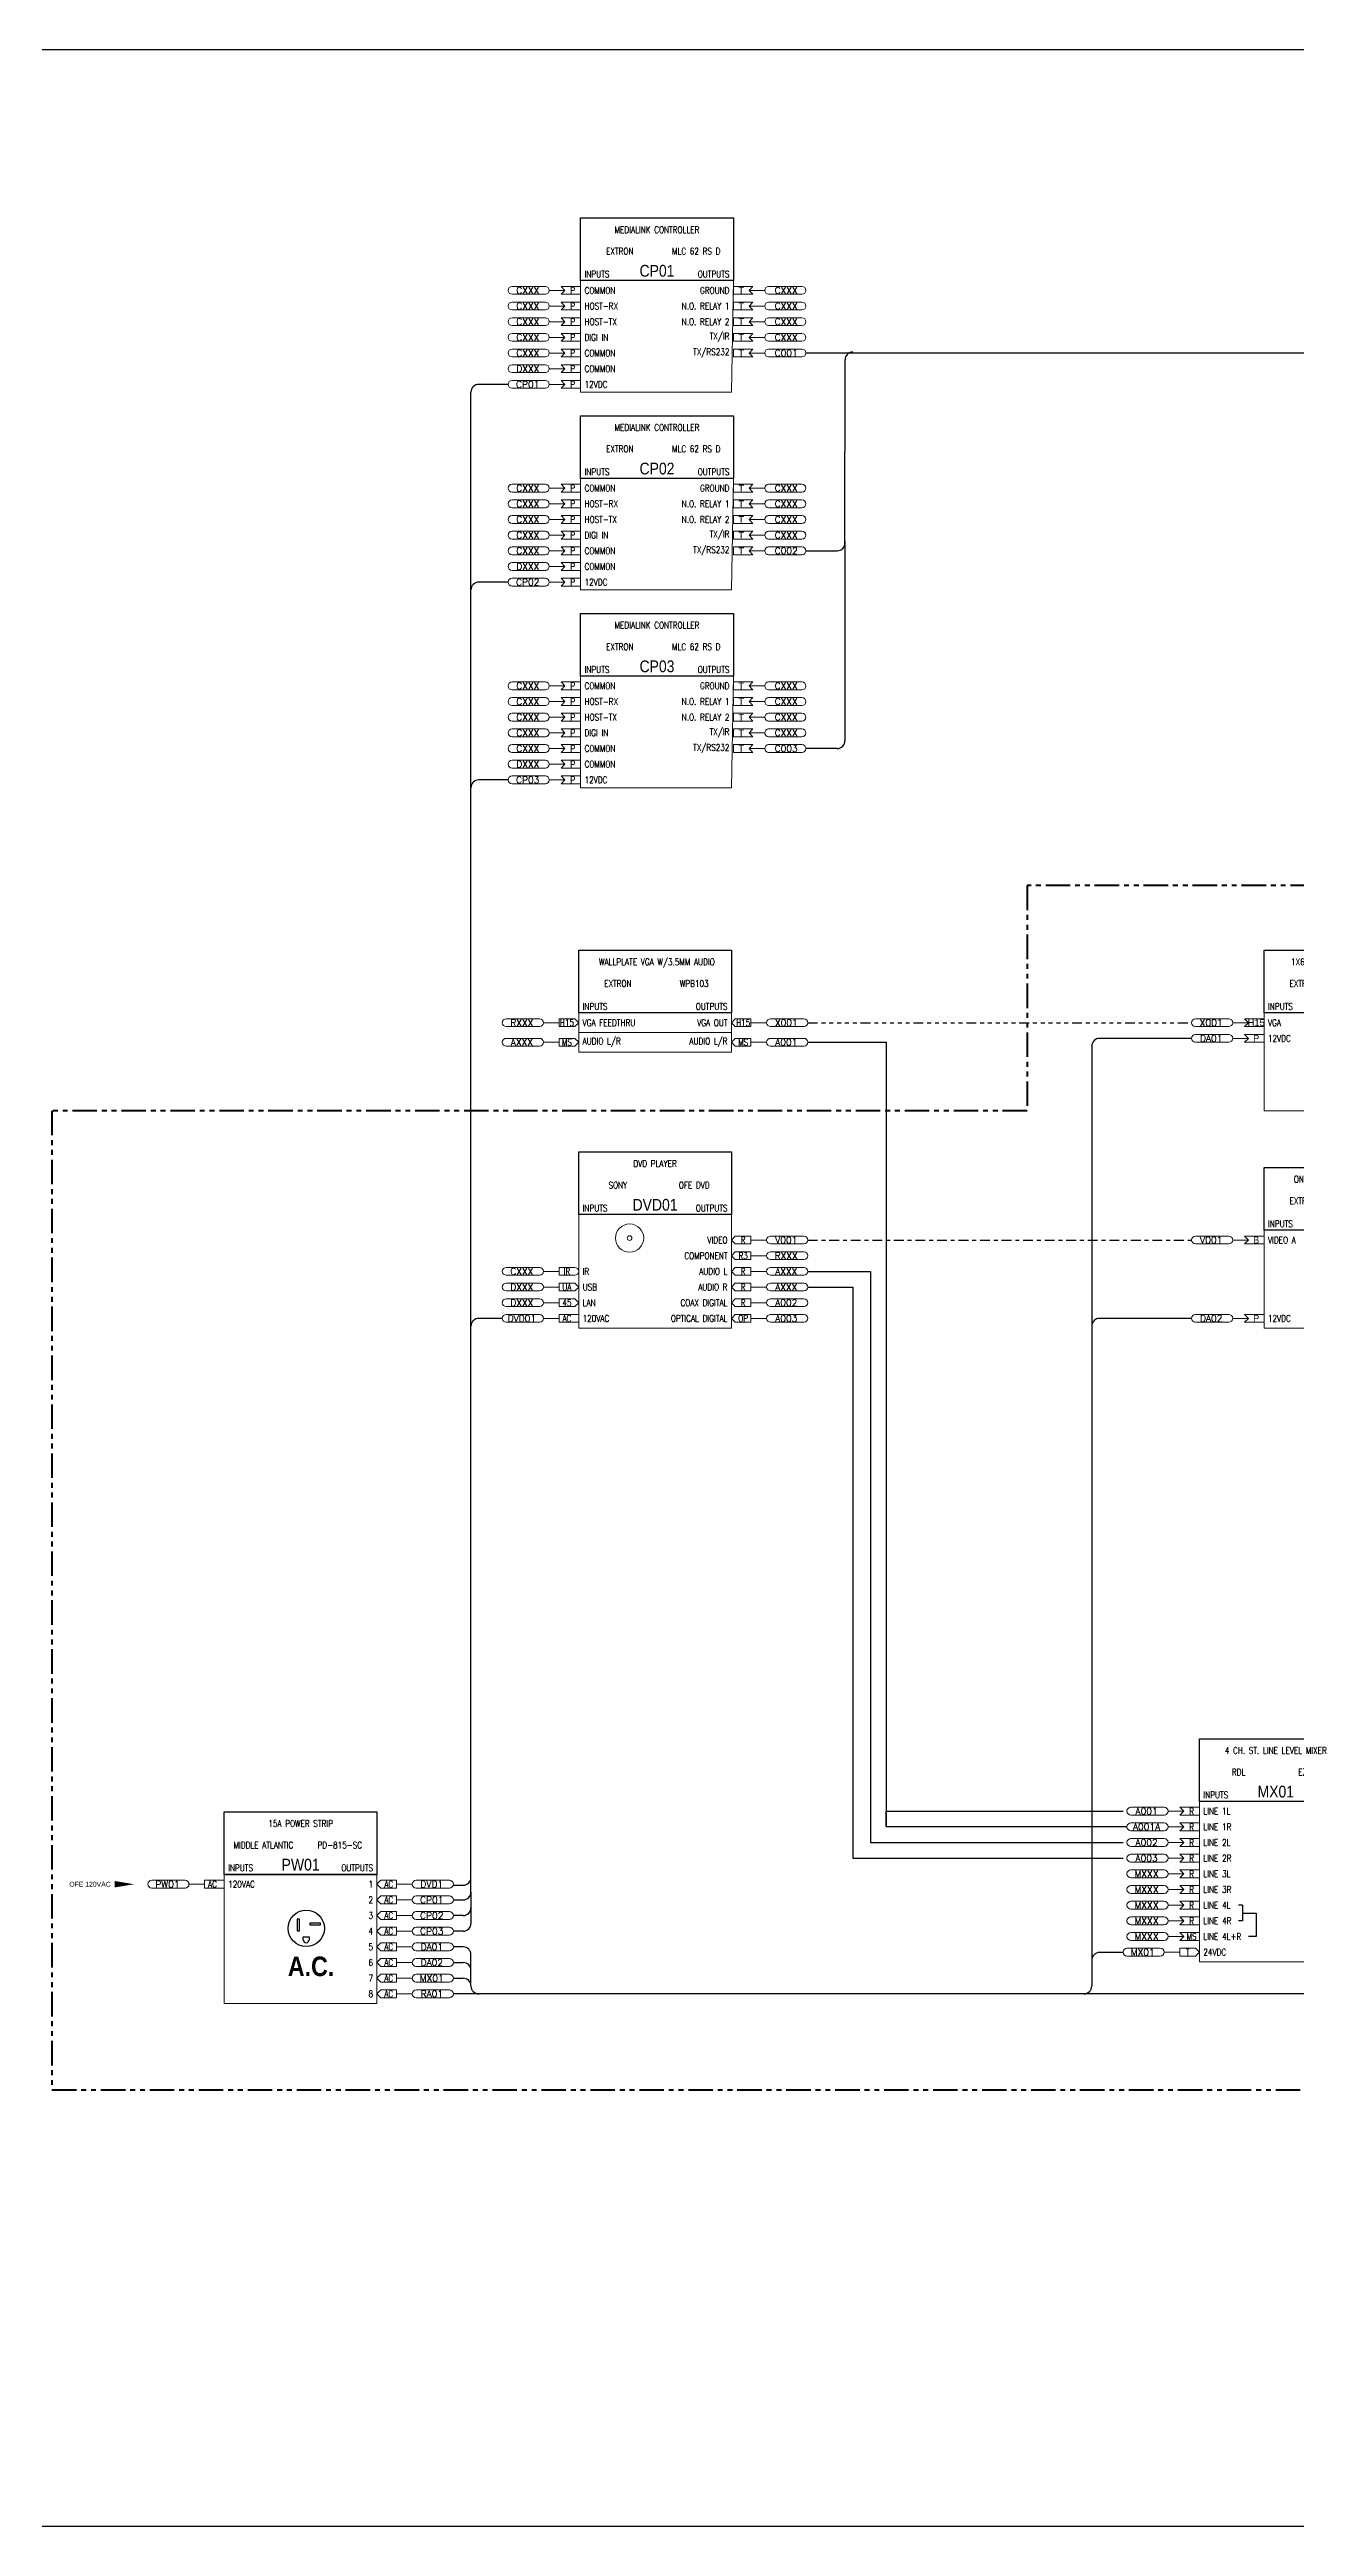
# Model space of a CAD drawing. Header units: inches. Extents: x -21 to 1517, y -4 to 60.
# Drawn here: x 513 to 544.8, y -3.8 to 59.5 of the extents above; entities that cross this region are included whole.
import ezdxf
from ezdxf.enums import TextEntityAlignment as Align

# ---------------------------------------------------------------- set-up
doc = ezdxf.new("R2010")
doc.units = ezdxf.units.IN
doc.header["$MEASUREMENT"] = 0
for name, pattern in [('5LVL-VID', [0.625, 0.25, -0.0625, 0, -0.0625, 0, -0.0625, 0, -0.0625, 0, -0.0625, 0, -0.0625]), ('ANA-AUD', [0.5, 0.25, 0.25]), ('COMP-VID', [0.375, 0.25, -0.0625, 0, -0.0625]), ('PHANTOM2', [1.25, 0.625, -0.125, 0.125, -0.125, 0.125, -0.125])]:
    doc.linetypes.add(name, pattern=pattern)
doc.layers.get('0').update_dxf_attribs({"lineweight": 20})
doc.layers.add('_EQ-BoundaryLines', color=4, linetype='PHANTOM2', lineweight=80)
for name, color, linetype in [('AUDIO', 1, 'Continuous'), ('CONNECTORS', 7, 'Continuous'), ('CONTROL', 5, 'Continuous'), ('CONTROL WIRENUMBER', 7, 'Continuous'), ('DATA', 21, 'Continuous'), ('DATA WIRENUMBER', 7, 'Continuous'), ('DEVICES', 7, 'Continuous'), ('POWER', 40, 'Continuous'), ('POWER WIRENUMBER', 7, 'Continuous'), ('SIG_AUDIO_ANALOG', 1, 'ANA-AUD'), ('SIG_RGBHV', 3, '5LVL-VID'), ('SIG_VIDEO', 3, 'COMP-VID'), ('TEXT', 4, 'Continuous'), ('VIDEO', 3, 'Continuous'), ('WIRE NUMBER', 7, 'Continuous')]:
    doc.layers.add(name, color=color, linetype=linetype)
doc.styles.add('ARIAL', font='arial.ttf')
doc.styles.add('DZ', font='arial.ttf', dxfattribs={"height": 0.6})
doc.styles.add('ROMANS', font='romans.shx', dxfattribs={"width": 0.8})
doc.styles.get("Standard").update_dxf_attribs({"font": 'romans.shx'})
doc.styles.add('VSI', font='arial.ttf', dxfattribs={"width": 0.85})

# ---------------------------------------------------------------- blocks, each defined once
blk = doc.blocks.new('DEVICE HEADER')
at = {"layer": 'DEVICES', "ltscale": 0.5}
blk.add_lwpolyline([(0, 1.6), (3.9, 1.6), (3.9, 0), (0, 0)], close=True, dxfattribs=at)
at = {"layer": 'DEVICES', "ltscale": 0.5, "style": 'VSI', "width": 0.85}
blk.add_attdef('IDXX', text='', height=0.3, dxfattribs=at).set_placement((1.95, 0.25), align=Align.MIDDLE_CENTER)
at = {"layer": 'TEXT', "lineweight": 5, "ltscale": 0.02, "insert": (0.1, 0.25), "char_height": 0.17, "width": 1.85, "attachment_point": 1, "style": 'ROMANS'}
blk.add_mtext('{\\Fromans|c0;\\W0.8;INPUTS}', dxfattribs=at)
at = {"layer": 'TEXT', "lineweight": 5, "ltscale": 0.02, "insert": (3.8, 0.25), "char_height": 0.17, "width": 1.85, "attachment_point": 3}
blk.add_mtext('{\\Fromans|c0;\\W0.8;OUTPUTS}', dxfattribs=at)
at = {"layer": 'TEXT', "ltscale": 0.5, "style": 'ROMANS', "width": 0.8}
for tag, p in [('DESCRIPTION', (1.95, 1.3)), ('MAKE', (1, 0.75)), ('MODEL', (2.95, 0.75))]:
    blk.add_attdef(tag, text='', height=0.17, dxfattribs=at).set_placement(p, align=Align.MIDDLE_CENTER)
blk = doc.blocks.new('F_CONN_MALE IN LEFT')
at = {"lineweight": 5, "ltscale": 0.02}
for p, q in [((-0.5, 0.1), (-0.1, 0.1)), ((-0.5, 0.1), (-0.5, -0.1)), ((-0.1, -0.1), (-0.5, -0.1))]:
    blk.add_line(p, q, dxfattribs=at)
at = {"lineweight": 20, "ltscale": 0.02}
for p, q in [((0, 0), (-0.1, 0.1)), ((-0.1, -0.1), (0, 0))]:
    blk.add_line(p, q, dxfattribs=at)
at = {"layer": 'DEVICES', "ltscale": 0.5, "width": 0.8, "flags": 4}
blk.add_attdef('XX', text='', height=0.17, dxfattribs=at).set_placement((-0.3, 0), align=Align.MIDDLE_CENTER)
blk = doc.blocks.new('F_CONN_MALE OUT RIGHT')
at = {"lineweight": 20, "ltscale": 0.02}
for p, q in [((0, 0), (0.1, 0.1)), ((0.1, -0.1), (0, 0))]:
    blk.add_line(p, q, dxfattribs=at)
at = {"lineweight": 5, "ltscale": 0.02}
for p, q in [((0.5, 0.1), (0.1, 0.1)), ((0.5, 0.1), (0.5, -0.1)), ((0.1, -0.1), (0.5, -0.1))]:
    blk.add_line(p, q, dxfattribs=at)
at = {"layer": 'DEVICES', "ltscale": 0.5, "width": 0.8, "flags": 4}
blk.add_attdef('XX', text='', height=0.17, dxfattribs=at).set_placement((0.3, 0), align=Align.MIDDLE_CENTER)
blk = doc.blocks.new('CABLE NUMBER IN')
at = {"linetype": 'ByBlock', "lineweight": 5, "ltscale": 0.02}
blk.add_line((-0.4, 0), (0, 0), dxfattribs=at)
blk.add_lwpolyline([(-1.35, 0.1, 1), (-1.35, -0.1, -1), (-1.35, -0.1), (-0.5, -0.1, 1), (-0.5, 0.1), (-1.35, 0.1)], format="xyb", close=True, dxfattribs=at)
at = {"layer": 'WIRE NUMBER', "ltscale": 0.5, "width": 0.8}
blk.add_attdef('DESC IN', text='', height=0.1, dxfattribs=at).set_placement((-1.5, 0), align=Align.BOTTOM_RIGHT)
at = {"layer": 'WIRE NUMBER', "ltscale": 0.5}
blk.add_attdef('XXXX', text='', height=0.17, dxfattribs=at).set_placement((-0.95, 0), align=Align.MIDDLE_CENTER)
at = {"layer": 'WIRE NUMBER', "ltscale": 0.5, "width": 0.8}
blk.add_attdef('DESC OUT', text='', height=0.1, dxfattribs=at).set_placement((-1.5, -0.05), align=Align.TOP_RIGHT)
blk = doc.blocks.new('CABLE NUMBER OUT')
at = {"linetype": 'ByBlock', "lineweight": 5, "ltscale": 0.02}
blk.add_line((0, 0), (0.4, 0), dxfattribs=at)
blk.add_lwpolyline([(0.5, 0.1, 1), (0.5, -0.1, -1), (0.5, -0.1), (1.35, -0.1, 1), (1.35, 0.1), (0.5, 0.1)], format="xyb", close=True, dxfattribs=at)
at = {"layer": 'WIRE NUMBER', "ltscale": 0.5}
blk.add_attdef('XXXX', text='', height=0.17, dxfattribs=at).set_placement((0.9, 0), align=Align.MIDDLE_CENTER)
at = {"layer": 'WIRE NUMBER', "ltscale": 0.5, "style": 'ROMANS', "width": 0.8}
blk.add_attdef('DESC OUT', text='', height=0.1, dxfattribs=at).set_placement((1.5, 0), align=Align.BOTTOM_LEFT)
blk.add_attdef('DESC IN', text='', height=0.1, dxfattribs=at).set_placement((1.5, -0.05), align=Align.TOP_LEFT)
blk = doc.blocks.new('F_EXTRON_WPB103')
at = {"layer": 'DEVICES', "lineweight": 5, "ltscale": 0.02}
for points in [[(0, 1), (3.9, 1), (3.9, 0.5), (0, 0.5)], [(0, 0.5), (3.9, 0.5), (3.9, 0), (0, 0)]]:
    blk.add_lwpolyline(points, close=True, dxfattribs=at)
at = {"layer": 'AUDIO'}
for name, p, values in [('CABLE NUMBER IN', (-0.5, 0.25), {'XXXX': 'AXXX'}), ('CABLE NUMBER OUT', (4.4, 0.25), {'XXXX': 'A001'})]:
    blk.add_blockref(name, p, dxfattribs=at).add_auto_attribs(values)
at = {"layer": 'CONNECTORS'}
for name, p, values in [('F_CONN_MALE IN LEFT', (0, 0.75), {'XX': 'H15'}), ('F_CONN_MALE OUT RIGHT', (3.9, 0.75), {'XX': 'H15'}), ('F_CONN_MALE IN LEFT', (0, 0.25), {'XX': 'MS'}), ('F_CONN_MALE OUT RIGHT', (3.9, 0.25), {'XX': 'MS'})]:
    blk.add_blockref(name, p, dxfattribs=at).add_auto_attribs(values)
at = {"layer": 'DEVICES', "ltscale": 0.5}
blk.add_blockref('DEVICE HEADER', (0, 1), dxfattribs=at).add_auto_attribs({'MODEL': 'WPB103', 'MAKE': 'EXTRON', 'DESCRIPTION': ' WALLPLATE VGA W/3.5MM AUDIO'})
at = {"layer": 'VIDEO'}
for name, p, values in [('CABLE NUMBER IN', (-0.5, 0.75), {'XXXX': 'RXXX'}), ('CABLE NUMBER OUT', (4.4, 0.75), {'XXXX': 'X001'})]:
    blk.add_blockref(name, p, dxfattribs=at).add_auto_attribs(values)
at = {"layer": 'TEXT', "lineweight": 5, "ltscale": 0.02, "char_height": 0.17, "width": 1.85}
for s, insert, attachment_point in [('{\\W0.8;VGA FEEDTHRU}', (0.1, 0.75), 4), ('{\\W0.8;VGA OUT}', (3.8, 0.75), 6), ('{\\W0.8;AUDIO L/R}', (0.1, 0.25), 4), ('{\\W0.8;AUDIO L/R}', (3.8, 0.25), 6)]:
    blk.add_mtext(s, dxfattribs=dict(at, insert=insert, attachment_point=attachment_point))
blk = doc.blocks.new('F_ARROW')
at = {"ltscale": 0.5}
blk.add_solid([(-0.5, 0.083), (0, 0), (-0.5, -0.083)], dxfattribs=at)
blk = doc.blocks.new('F_C_R_TERMINAL_F')
at = {"lineweight": 5, "ltscale": 0.02}
for p, q in [((0, 0.1), (0, -0.1)), ((0.5, 0.1), (0, 0.1)), ((0, -0.1), (0.5, -0.1))]:
    blk.add_line(p, q, dxfattribs=at)
at = {"lineweight": 20, "ltscale": 0.02}
for p, q in [((0.4, 0), (0.5, 0.1)), ((0.5, -0.1), (0.4, 0))]:
    blk.add_line(p, q, dxfattribs=at)
at = {"lineweight": 5, "ltscale": 0.02, "insert": (0.2, 0), "char_height": 0.17, "width": 0.4, "attachment_point": 5, "style": 'DZ'}
blk.add_mtext('{\\fArial Alt. Mono For Brady|b0|i0|c0|p49;T}', dxfattribs=at)
blk = doc.blocks.new('F_CONTROL_TAG_R')
at = {"layer": 'CONTROL', "lineweight": 5, "ltscale": 0.02}
blk.add_line((0, 0), (0.4, 0), dxfattribs=at)
blk.add_lwpolyline([(0.5, 0.1, 1), (0.5, -0.1, -1), (0.5, -0.1), (1.35, -0.1, 1), (1.35, 0.1), (0.5, 0.1)], format="xyb", close=True, dxfattribs=at)
at = {"layer": 'CONTROL WIRENUMBER', "ltscale": 0.5}
blk.add_attdef('CXXX', text='', height=0.17, dxfattribs=at).set_placement((0.95, 0), align=Align.MIDDLE_CENTER)
blk = doc.blocks.new('F_CONTROL_TAG_L')
at = {"layer": 'CONTROL', "lineweight": 5, "ltscale": 0.02}
blk.add_line((-0.4, 0), (0, 0), dxfattribs=at)
blk.add_lwpolyline([(-1.35, 0.1, 1), (-1.35, -0.1, -1), (-1.35, -0.1), (-0.5, -0.1, 1), (-0.5, 0.1), (-1.35, 0.1)], format="xyb", close=True, dxfattribs=at)
at = {"layer": 'CONTROL WIRENUMBER', "ltscale": 0.5}
blk.add_attdef('CXXX', text='', height=0.17, dxfattribs=at).set_placement((-0.95, 0), align=Align.MIDDLE_CENTER)
blk = doc.blocks.new('F_DATA_TAG_L')
at = {"layer": 'DATA', "lineweight": 5, "ltscale": 0.02}
blk.add_line((-0.4, 0), (0, 0), dxfattribs=at)
blk.add_lwpolyline([(-1.35, 0.1, 1), (-1.35, -0.1, -1), (-1.35, -0.1), (-0.5, -0.1, 1), (-0.5, 0.1), (-1.35, 0.1)], format="xyb", close=True, dxfattribs=at)
at = {"layer": 'DATA WIRENUMBER', "ltscale": 0.5}
blk.add_attdef('DXXX', text='', height=0.17, dxfattribs=at).set_placement((-0.95, 0), align=Align.MIDDLE_CENTER)
blk = doc.blocks.new('F_POWER_TAG_L')
at = {"layer": 'POWER', "lineweight": 5, "ltscale": 0.02}
blk.add_line((-0.4, 0), (0, 0), dxfattribs=at)
blk.add_lwpolyline([(-1.35, 0.1, 1), (-1.35, -0.1, -1), (-1.35, -0.1), (-0.5, -0.1, 1), (-0.5, 0.1), (-1.35, 0.1)], format="xyb", close=True, dxfattribs=at)
at = {"layer": 'POWER WIRENUMBER', "ltscale": 0.5}
blk.add_attdef('PXXX', text='', height=0.17, dxfattribs=at).set_placement((-0.95, 0), align=Align.MIDDLE_CENTER)
blk = doc.blocks.new('F_CONN_FEMALE OUT RIGHT')
at = {"lineweight": 20, "ltscale": 0.02}
for p, q in [((0.1, 0), (0, 0.1)), ((0, -0.1), (0.1, 0))]:
    blk.add_line(p, q, dxfattribs=at)
at = {"lineweight": 5, "ltscale": 0.02}
for p, q in [((0.5, 0.1), (0, 0.1)), ((0.5, 0.1), (0.5, -0.1)), ((0, -0.1), (0.5, -0.1))]:
    blk.add_line(p, q, dxfattribs=at)
at = {"layer": 'DEVICES', "ltscale": 0.5, "width": 0.8, "flags": 4}
blk.add_attdef('XX', text='', height=0.17, dxfattribs=at).set_placement((0.3, 0), align=Align.MIDDLE_CENTER)
blk = doc.blocks.new('F_SYMBOL_AC POWER')
at = {"layer": 'DEVICES', "ltscale": 0.5}
for points in [[(-0.177, 0.507), (-0.237, 0.507), (-0.237, 0.207), (-0.177, 0.207)], [(0.348, 0.417), (0.348, 0.357), (0.098, 0.357), (0.098, 0.417)]]:
    blk.add_lwpolyline(points, close=True, dxfattribs=at)
blk.add_lwpolyline([(-0.082, -0.018), (-0.082, 0.057), (0.068, 0.057), (0.068, -0.018)], dxfattribs=at)
blk.add_circle((-0.007, 0.272), 0.465, dxfattribs=at)
blk.add_arc((-0.007, -0.018), 0.075, 180, 0, dxfattribs=at)
at = {"layer": 'DEVICES', "lineweight": 40, "ltscale": 0.02, "insert": (0.117, -0.7), "char_height": 0.5, "width": 1.13357, "attachment_point": 5, "style": 'VSI'}
blk.add_mtext('{\\fArial|b1|i0|c0|p34;A.C.}', dxfattribs=at)
blk = doc.blocks.new('F_CONN_AC WIRED IN LEFT')
at = {"lineweight": 5, "ltscale": 0.02}
for p, q in [((-0.5, 0.1), (0, 0.1)), ((-0.5, 0.1), (-0.5, -0.1)), ((0, 0.1), (0, -0.1)), ((0, -0.1), (-0.5, -0.1))]:
    blk.add_line(p, q, dxfattribs=at)
at = {"layer": 'DEVICES', "ltscale": 0.5, "width": 0.8, "flags": 4}
blk.add_attdef('AC', text='', height=0.17, dxfattribs=at).set_placement((-0.3, 0), align=Align.MIDDLE_CENTER)
blk = doc.blocks.new('F_C_L_PHOENIX_F')
at = {"lineweight": 5, "ltscale": 0.02}
for p, q in [((-0.5, 0.1), (0, 0.1)), ((0, 0.1), (0, -0.1)), ((0, -0.1), (-0.5, -0.1))]:
    blk.add_line(p, q, dxfattribs=at)
at = {"lineweight": 20, "ltscale": 0.02}
for p, q in [((-0.4, 0), (-0.5, 0.1)), ((-0.5, -0.1), (-0.4, 0))]:
    blk.add_line(p, q, dxfattribs=at)
at = {"lineweight": 5, "ltscale": 0.02, "insert": (-0.2, 0), "char_height": 0.17, "width": 0.4, "attachment_point": 5, "style": 'DZ'}
blk.add_mtext('{\\fArial Alt. Mono For Brady|b0|i0|c0|p49;P}', dxfattribs=at)
blk = doc.blocks.new('F_C_L_BNC_F')
at = {"lineweight": 5, "ltscale": 0.02}
for p, q in [((-0.5, 0.1), (0, 0.1)), ((0, 0.1), (0, -0.1)), ((0, -0.1), (-0.5, -0.1))]:
    blk.add_line(p, q, dxfattribs=at)
at = {"lineweight": 20, "ltscale": 0.02}
for p, q in [((-0.4, 0), (-0.5, 0.1)), ((-0.5, -0.1), (-0.4, 0))]:
    blk.add_line(p, q, dxfattribs=at)
at = {"lineweight": 5, "ltscale": 0.02, "insert": (-0.2, 0), "char_height": 0.17, "width": 0.4, "attachment_point": 5, "style": 'DZ'}
blk.add_mtext('{\\fArial Alt. Mono For Brady|b0|i0|c0|p49;B}', dxfattribs=at)
blk = doc.blocks.new('F_C_L_HD15_F')
at = {"lineweight": 5, "ltscale": 0.02}
for p, q in [((-0.5, 0.1), (0, 0.1)), ((0, 0.1), (0, -0.1)), ((0, -0.1), (-0.5, -0.1))]:
    blk.add_line(p, q, dxfattribs=at)
at = {"lineweight": 20, "ltscale": 0.02}
for p, q in [((-0.4, 0), (-0.5, 0.1)), ((-0.5, -0.1), (-0.4, 0))]:
    blk.add_line(p, q, dxfattribs=at)
at = {"lineweight": 5, "ltscale": 0.02, "insert": (-0.2, 0), "char_height": 0.17, "width": 0.4, "attachment_point": 5, "style": 'DZ'}
blk.add_mtext('{\\fArial Alt. Mono For Brady|b0|i0|c0|p49;H15}', dxfattribs=at)
blk = doc.blocks.new('F_CONN_IR IN LEFT')
at = {"lineweight": 5, "ltscale": 0.02}
for p, q in [((-0.5, 0.1), (-0.1, 0.1)), ((-0.5, 0.1), (-0.5, -0.1)), ((-0.1, -0.1), (-0.5, -0.1))]:
    blk.add_line(p, q, dxfattribs=at)
blk.add_arc((-0.1, 0), 0.1, 270, 90, dxfattribs=at)
at = {"layer": 'DEVICES', "ltscale": 0.5, "width": 0.8, "flags": 4}
blk.add_attdef('IR', text='', height=0.17, dxfattribs=at).set_placement((-0.3, 0), align=Align.MIDDLE_CENTER)

msp = doc.modelspace()

# ---------------------------------------------------------------- linework, layer by layer
at = {"layer": '_EQ-BoundaryLines'}
for p, q in [((561.55, 38.15), (537.95, 38.15)), ((537.95, 38.15), (537.95, 32.4)), ((513.05, 32.4), (513.05, 7.4)), ((537.95, 32.4), (513.05, 32.4)), ((513.05, 7.4), (561.55, 7.4))]:
    msp.add_line(p, q, dxfattribs=at)
at = {"layer": 'CONTROL'}
for p, q in [((540.45, 51.75), (532.3, 51.75)), ((533.3, 46.9), (533.301, 51.577)), ((568.7, 51.75), (540.45, 51.75)), ((533.3, 46.95), (533.3, 41.85)), ((532.3, 46.7), (533.1, 46.7)), ((533.1, 41.65), (532.3, 41.65))]:
    msp.add_line(p, q, dxfattribs=at)
for centre, start, end in [((533.501, 51.577), 89.77783, 179.99004), ((533.1, 46.9), 270, 359.99004), ((533.1, 41.85), 270, 0)]:
    msp.add_arc(centre, 0.2, start, end, dxfattribs=at)
at = {"layer": 'Defpoints', "ltscale": 0.5}
for p, q in [((543.45, 12.115), (543.35, 12.115)), ((543.45, 12.115), (543.45, 11.715)), ((543.45, 11.715), (543.35, 11.715)), ((543.45, 11.915), (543.8, 11.915)), ((543.8, 11.915), (543.8, 11.315)), ((543.8, 11.315), (543.6, 11.315))]:
    msp.add_line(p, q, dxfattribs=at)
msp.add_lwpolyline([(505.8, 59.5), (590.1, 59.5), (590.1, -3.75), (505.8, -3.75)], close=True, dxfattribs=at)
at = {"layer": 'DEVICES', "ltscale": 0.5}
msp.add_line((517.45, 12.9), (521.35, 12.9), dxfattribs=at)
at = {"layer": 'DEVICES', "lineweight": 5, "ltscale": 0.02}
for points in [[(526.55, 53.6), (530.45, 53.6), (530.4, 50.75), (526.55, 50.75)], [(526.55, 48.55), (530.45, 48.55), (530.4, 45.7), (526.55, 45.7)], [(526.55, 43.5), (530.45, 43.5), (530.4, 40.65), (526.55, 40.65)], [(544, 34.9), (547.9, 34.9), (547.9, 32.4), (544, 32.4)], [(526.5, 29.75), (530.4, 29.75), (530.4, 26.85), (526.5, 26.85)], [(544, 29.35), (547.9, 29.35), (547.9, 26.85), (544, 26.85)], [(542.35, 14.765), (546.25, 14.765), (546.25, 10.665), (542.35, 10.665)], [(517.45, 12.9), (521.35, 12.9), (521.35, 9.6), (517.45, 9.6)]]:
    msp.add_lwpolyline(points, close=True, dxfattribs=at)
at = {"layer": 'DEVICES', "lineweight": 20, "ltscale": 0.02}
for radius in [0.36, 0.06]:
    msp.add_circle((527.8, 29.15), radius, dxfattribs=at)
at = {"layer": 'POWER'}
for p, q in [((523.75, 12.45), (523.75, 50.75)), ((524.7, 50.95), (523.95, 50.95)), ((524.7, 45.9), (523.95, 45.9)), ((524.7, 40.85), (523.95, 40.85)), ((542.15, 34.25), (539.8, 34.25)), ((539.6, 34.05), (539.6, 10.05)), ((524.55, 27.1), (523.95, 27.1)), ((542.15, 27.1), (539.8, 27.1)), ((523.297, 12.626), (523.55, 12.626)), ((523.3, 12.25), (523.55, 12.25)), ((523.75, 12.45), (523.75, 12.05)), ((523.75, 12.05), (523.75, 11.65)), ((523.55, 11.85), (523.3, 11.85)), ((523.55, 11.45), (523.3, 11.45)), ((523.55, 11.05), (523.3, 11.05)), ((523.75, 10.45), (523.75, 10.85)), ((540.4, 10.908), (539.8, 10.908)), ((523.3, 10.65), (523.55, 10.65)), ((523.3, 10.25), (523.55, 10.25)), ((523.75, 10.05), (523.75, 10.45)), ((551.2, 9.85), (523.3, 9.85))]:
    msp.add_line(p, q, dxfattribs=at)
for centre, start, end in [((523.95, 50.75), 90, 180), ((523.95, 45.7), 90, 180), ((523.95, 40.65), 90, 180), ((539.8, 34.05), 90, 180), ((523.95, 26.9), 90.00001, 180), ((539.8, 26.9), 90, 180), ((523.55, 12.826), 270, 0), ((523.55, 12.45), 270, 0), ((523.55, 12.05), 270, 0), ((523.55, 11.65), 270, 0), ((523.55, 10.85), 0, 90), ((539.8, 10.708), 90, 180), ((523.55, 10.45), 0, 90), ((523.55, 10.05), 0, 90), ((523.95, 10.05), 180, 270), ((539.4, 10.05), 270, 0)]:
    msp.add_arc(centre, 0.2, start, end, dxfattribs=at)
at = {"layer": 'SIG_AUDIO_ANALOG'}
for p, q in [((532.35, 34.15), (534.35, 34.15)), ((534.35, 34.15), (534.35, 14.115)), ((532.35, 28.3), (533.95, 28.3)), ((532.35, 27.9), (533.5, 27.9)), ((533.5, 27.9), (533.5, 13.315)), ((533.95, 28.3), (533.95, 13.715)), ((534.35, 14.515), (540.4, 14.515)), ((534.35, 14.115), (534.35, 14.515)), ((540.5, 14.115), (534.35, 14.115)), ((533.5, 13.315), (540.4, 13.315)), ((533.95, 13.715), (540.4, 13.715))]:
    msp.add_line(p, q, dxfattribs=at)
at = {"layer": 'SIG_RGBHV'}
msp.add_line((532.35, 34.65), (542.1, 34.65), dxfattribs=at)
at = {"layer": 'SIG_VIDEO'}
msp.add_line((532.35, 29.1), (542.15, 29.1), dxfattribs=at)

# ---------------------------------------------------------------- block references
at = {"ltscale": 0.5}
for p in [(526.05, 53.35), (526.05, 52.95), (526.05, 52.55), (526.05, 52.15), (526.05, 51.75), (526.05, 51.35), (526.05, 50.95), (526.05, 48.3), (526.05, 47.9), (526.05, 47.5), (526.05, 47.1), (526.05, 46.7), (526.05, 46.3), (526.05, 45.9), (526.05, 43.25), (526.05, 42.85), (526.05, 42.45), (526.05, 42.05), (526.05, 41.65), (526.05, 41.25), (526.05, 40.85)]:
    msp.add_blockref('F_CONN_FEMALE OUT RIGHT', p, dxfattribs=at).add_auto_attribs({'XX': 'P'})
at = {"layer": 'AUDIO'}
for name, p, values in [('CABLE NUMBER OUT', (530.9, 28.3), {'XXXX': 'AXXX'}), ('CABLE NUMBER OUT', (530.9, 27.9), {'XXXX': 'AXXX'}), ('CABLE NUMBER OUT', (530.9, 27.5), {'XXXX': 'A002'}), ('CABLE NUMBER OUT', (530.9, 27.1), {'XXXX': 'A003'}), ('CABLE NUMBER IN', (541.95, 14.515), {'XXXX': 'A001'}), ('CABLE NUMBER IN', (541.95, 14.115), {'XXXX': 'A001A'}), ('CABLE NUMBER IN', (541.95, 13.715), {'XXXX': 'A002'}), ('CABLE NUMBER IN', (541.95, 13.315), {'XXXX': 'A003'}), ('CABLE NUMBER IN', (541.95, 12.915), {'XXXX': 'MXXX'}), ('CABLE NUMBER IN', (541.95, 12.515), {'XXXX': 'MXXX'}), ('CABLE NUMBER IN', (541.95, 12.115), {'XXXX': 'MXXX'}), ('CABLE NUMBER IN', (541.95, 11.715), {'XXXX': 'MXXX'}), ('CABLE NUMBER IN', (541.95, 11.315), {'XXXX': 'MXXX'})]:
    msp.add_blockref(name, p, dxfattribs=at).add_auto_attribs(values)
at = {"layer": 'CONNECTORS', "ltscale": 0.5}
for name, p in [('F_C_R_TERMINAL_F', (530.45, 53.35)), ('F_C_R_TERMINAL_F', (530.45, 52.95)), ('F_C_R_TERMINAL_F', (530.45, 52.55)), ('F_C_R_TERMINAL_F', (530.45, 52.15)), ('F_C_R_TERMINAL_F', (530.45, 51.75)), ('F_C_R_TERMINAL_F', (530.45, 48.3)), ('F_C_R_TERMINAL_F', (530.45, 47.9)), ('F_C_R_TERMINAL_F', (530.45, 47.5)), ('F_C_R_TERMINAL_F', (530.45, 47.1)), ('F_C_R_TERMINAL_F', (530.45, 46.7)), ('F_C_R_TERMINAL_F', (530.45, 43.25)), ('F_C_R_TERMINAL_F', (530.45, 42.85)), ('F_C_R_TERMINAL_F', (530.45, 42.45)), ('F_C_R_TERMINAL_F', (530.45, 42.05)), ('F_C_R_TERMINAL_F', (530.45, 41.65)), ('F_C_L_BNC_F', (544, 29.1))]:
    msp.add_blockref(name, p, dxfattribs=at)
at = {"layer": 'CONNECTORS', "lineweight": 5}
msp.add_blockref('F_C_L_HD15_F', (544, 34.65), dxfattribs=at)
at = {"layer": 'CONNECTORS', "lineweight": 20}
for p in [(544, 34.25), (544, 27.1)]:
    msp.add_blockref('F_C_L_PHOENIX_F', p, dxfattribs=at)
at = {"layer": 'CONNECTORS'}
for name, p, values in [('F_CONN_MALE OUT RIGHT', (530.4, 29.1), {'XX': 'R'}), ('F_CONN_MALE OUT RIGHT', (530.4, 28.7), {'XX': 'R3'}), ('F_CONN_IR IN LEFT', (526.5, 28.3), {'IR': 'IR'}), ('F_CONN_MALE IN LEFT', (526.5, 27.9), {'XX': 'UA'}), ('F_CONN_MALE OUT RIGHT', (530.4, 28.3), {'XX': 'R'}), ('F_CONN_MALE OUT RIGHT', (530.4, 27.9), {'XX': 'R'}), ('F_CONN_MALE IN LEFT', (526.5, 27.5), {'XX': '45'}), ('F_CONN_AC WIRED IN LEFT', (526.5, 27.1), {'AC': 'AC'}), ('F_CONN_MALE OUT RIGHT', (530.4, 27.5), {'XX': 'R'}), ('F_CONN_MALE OUT RIGHT', (530.4, 27.1), {'XX': 'OP'}), ('F_CONN_FEMALE OUT RIGHT', (541.85, 14.515), {'XX': 'R'}), ('F_CONN_FEMALE OUT RIGHT', (541.85, 14.115), {'XX': 'R'}), ('F_CONN_FEMALE OUT RIGHT', (541.85, 13.715), {'XX': 'R'}), ('F_CONN_FEMALE OUT RIGHT', (541.85, 13.315), {'XX': 'R'}), ('F_CONN_AC WIRED IN LEFT', (517.45, 12.65), {'AC': 'AC'}), ('F_CONN_MALE OUT RIGHT', (521.35, 12.65), {'XX': 'AC'}), ('F_CONN_FEMALE OUT RIGHT', (541.85, 12.915), {'XX': 'R'}), ('F_CONN_MALE OUT RIGHT', (521.35, 12.25), {'XX': 'AC'}), ('F_CONN_FEMALE OUT RIGHT', (541.85, 12.515), {'XX': 'R'}), ('F_CONN_FEMALE OUT RIGHT', (541.85, 12.115), {'XX': 'R'}), ('F_CONN_MALE OUT RIGHT', (521.35, 11.85), {'XX': 'AC'}), ('F_CONN_MALE OUT RIGHT', (521.35, 11.45), {'XX': 'AC'}), ('F_CONN_FEMALE OUT RIGHT', (541.85, 11.715), {'XX': 'R'}), ('F_CONN_FEMALE OUT RIGHT', (541.85, 11.315), {'XX': 'MS'}), ('F_CONN_MALE OUT RIGHT', (521.35, 11.05), {'XX': 'AC'}), ('F_CONN_MALE IN LEFT', (542.35, 10.915), {'XX': 'T'}), ('F_CONN_MALE OUT RIGHT', (521.35, 10.65), {'XX': 'AC'}), ('F_CONN_MALE OUT RIGHT', (521.35, 10.25), {'XX': 'AC'}), ('F_CONN_MALE OUT RIGHT', (521.35, 9.85), {'XX': 'AC'})]:
    msp.add_blockref(name, p, dxfattribs=at).add_auto_attribs(values)
at = {"layer": 'CONTROL', "ltscale": 0.5}
for name, p, values in [('F_CONTROL_TAG_L', (526.15, 53.35), {'CXXX': 'CXXX'}), ('F_CONTROL_TAG_R', (530.85, 53.35), {'CXXX': 'CXXX'}), ('F_CONTROL_TAG_L', (526.15, 52.95), {'CXXX': 'CXXX'}), ('F_CONTROL_TAG_L', (526.15, 52.55), {'CXXX': 'CXXX'}), ('F_CONTROL_TAG_R', (530.85, 52.95), {'CXXX': 'CXXX'}), ('F_CONTROL_TAG_R', (530.85, 52.55), {'CXXX': 'CXXX'}), ('F_CONTROL_TAG_L', (526.15, 52.15), {'CXXX': 'CXXX'}), ('F_CONTROL_TAG_R', (530.85, 52.15), {'CXXX': 'CXXX'}), ('F_CONTROL_TAG_L', (526.15, 51.75), {'CXXX': 'CXXX'}), ('F_CONTROL_TAG_R', (530.85, 51.75), {'CXXX': 'C001'}), ('F_CONTROL_TAG_L', (526.15, 48.3), {'CXXX': 'CXXX'}), ('F_CONTROL_TAG_R', (530.85, 48.3), {'CXXX': 'CXXX'}), ('F_CONTROL_TAG_L', (526.15, 47.9), {'CXXX': 'CXXX'}), ('F_CONTROL_TAG_L', (526.15, 47.5), {'CXXX': 'CXXX'}), ('F_CONTROL_TAG_R', (530.85, 47.9), {'CXXX': 'CXXX'}), ('F_CONTROL_TAG_R', (530.85, 47.5), {'CXXX': 'CXXX'}), ('F_CONTROL_TAG_L', (526.15, 47.1), {'CXXX': 'CXXX'}), ('F_CONTROL_TAG_R', (530.85, 47.1), {'CXXX': 'CXXX'}), ('F_CONTROL_TAG_L', (526.15, 46.7), {'CXXX': 'CXXX'}), ('F_CONTROL_TAG_R', (530.85, 46.7), {'CXXX': 'C002'}), ('F_CONTROL_TAG_L', (526.15, 43.25), {'CXXX': 'CXXX'}), ('F_CONTROL_TAG_R', (530.85, 43.25), {'CXXX': 'CXXX'}), ('F_CONTROL_TAG_L', (526.15, 42.85), {'CXXX': 'CXXX'}), ('F_CONTROL_TAG_L', (526.15, 42.45), {'CXXX': 'CXXX'}), ('F_CONTROL_TAG_R', (530.85, 42.85), {'CXXX': 'CXXX'}), ('F_CONTROL_TAG_R', (530.85, 42.45), {'CXXX': 'CXXX'}), ('F_CONTROL_TAG_L', (526.15, 42.05), {'CXXX': 'CXXX'}), ('F_CONTROL_TAG_L', (526.15, 41.65), {'CXXX': 'CXXX'}), ('F_CONTROL_TAG_R', (530.85, 42.05), {'CXXX': 'CXXX'}), ('F_CONTROL_TAG_R', (530.85, 41.65), {'CXXX': 'C003'})]:
    msp.add_blockref(name, p, dxfattribs=at).add_auto_attribs(values)
at = {"layer": 'CONTROL'}
msp.add_blockref('CABLE NUMBER IN', (526, 28.3), dxfattribs=at).add_auto_attribs({'XXXX': 'CXXX'})
at = {"layer": 'DATA'}
for p in [(526, 27.9), (526, 27.5)]:
    msp.add_blockref('CABLE NUMBER IN', p, dxfattribs=at).add_auto_attribs({'XXXX': 'DXXX'})
at = {"layer": 'DEVICES', "ltscale": 0.5}
for p, values in [((526.55, 53.6), {'MODEL': 'MLC 62 RS D', 'MAKE': 'EXTRON', 'DESCRIPTION': 'MEDIALINK CONTROLLER', 'IDXX': 'CP01'}), ((526.55, 48.55), {'MODEL': 'MLC 62 RS D', 'MAKE': 'EXTRON', 'DESCRIPTION': 'MEDIALINK CONTROLLER', 'IDXX': 'CP02'}), ((526.55, 43.5), {'MODEL': 'MLC 62 RS D', 'MAKE': 'EXTRON', 'DESCRIPTION': 'MEDIALINK CONTROLLER', 'IDXX': 'CP03'}), ((544, 34.9), {'MODEL': 'P/2 DA6xi', 'MAKE': 'EXTRON', 'DESCRIPTION': '1X6 VGA DISTRIBUTION AMP', 'IDXX': 'DA01'}), ((526.5, 29.75), {'MODEL': 'OFE DVD', 'MAKE': 'SONY', 'DESCRIPTION': 'DVD PLAYER', 'IDXX': 'DVD01'}), ((544, 29.35), {'MODEL': 'DA 6V EQ', 'MAKE': 'EXTRON', 'DESCRIPTION': 'ONE IN SIX OUT VIDEO DA', 'IDXX': 'DA02'}), ((517.45, 12.9), {'MODEL': 'PD-815-SC', 'MAKE': 'MIDDLE ATLANTIC', 'DESCRIPTION': '15A POWER STRIP', 'IDXX': 'PW01'})]:
    msp.add_blockref('DEVICE HEADER', p, dxfattribs=at).add_auto_attribs(values)
at = {"layer": 'DEVICES'}
for name, p in [('F_EXTRON_WPB103', (526.5, 33.9)), ('F_SYMBOL_AC POWER', (519.55, 11.25))]:
    msp.add_blockref(name, p, dxfattribs=at)
msp.add_blockref('DEVICE HEADER', (542.35, 14.765), dxfattribs=at).add_auto_attribs({'DESCRIPTION': '4 CH. ST. LINE LEVEL MIXER', 'MAKE': 'RDL', 'MODEL': 'EZ-MX4L', 'IDXX': 'MX01'})
at = {"layer": 'POWER', "ltscale": 0.5}
for name, p, values in [('F_DATA_TAG_L', (526.15, 51.35), {'DXXX': 'DXXX'}), ('F_POWER_TAG_L', (526.15, 50.95), {'PXXX': 'CP01'}), ('F_DATA_TAG_L', (526.15, 46.3), {'DXXX': 'DXXX'}), ('F_POWER_TAG_L', (526.15, 45.9), {'PXXX': 'CP02'}), ('F_DATA_TAG_L', (526.15, 41.25), {'DXXX': 'DXXX'}), ('F_POWER_TAG_L', (526.15, 40.85), {'PXXX': 'CP03'}), ('CABLE NUMBER IN', (543.6, 34.25), {'XXXX': 'DA01'}), ('CABLE NUMBER IN', (543.6, 27.1), {'XXXX': 'DA02'}), ('CABLE NUMBER IN', (516.95, 12.65), {'XXXX': 'PW01'}), ('CABLE NUMBER OUT', (521.85, 12.65), {'XXXX': 'DVD1'}), ('CABLE NUMBER OUT', (521.85, 12.25), {'XXXX': 'CP01'}), ('CABLE NUMBER OUT', (521.85, 11.85), {'XXXX': 'CP02'}), ('CABLE NUMBER OUT', (521.85, 11.45), {'XXXX': 'CP03'}), ('CABLE NUMBER OUT', (521.85, 11.05), {'XXXX': 'DA01'}), ('CABLE NUMBER OUT', (521.85, 10.65), {'XXXX': 'DA02'}), ('CABLE NUMBER OUT', (521.85, 10.25), {'XXXX': 'MX01'}), ('CABLE NUMBER OUT', (521.85, 9.85), {'XXXX': 'RA01'})]:
    msp.add_blockref(name, p, dxfattribs=at).add_auto_attribs(values)
at = {"layer": 'POWER'}
for p, values in [((526, 27.1), {'XXXX': 'DVD01'}), ((541.85, 10.915), {'XXXX': 'MX01'})]:
    msp.add_blockref('CABLE NUMBER IN', p, dxfattribs=at).add_auto_attribs(values)
at = {"layer": 'TEXT'}
msp.add_blockref('F_ARROW', (515.15, 12.65), dxfattribs=at)
at = {"layer": 'VIDEO', "ltscale": 0.5}
for p, values in [((543.6, 34.65), {'XXXX': 'X001'}), ((543.6, 29.1), {'XXXX': 'V001'})]:
    msp.add_blockref('CABLE NUMBER IN', p, dxfattribs=at).add_auto_attribs(values)
at = {"layer": 'VIDEO'}
for p, values in [((530.9, 29.1), {'XXXX': 'V001'}), ((530.9, 28.7), {'XXXX': 'RXXX'})]:
    msp.add_blockref('CABLE NUMBER OUT', p, dxfattribs=at).add_auto_attribs(values)

# ---------------------------------------------------------------- texts
at = {"layer": '_EQ-BoundaryLines', "style": 'ARIAL'}
msp.add_text('OFE 120VAC', height=0.125, dxfattribs=at).set_placement((514.551, 12.65), align=Align.MIDDLE_RIGHT)
at = {"layer": 'TEXT', "lineweight": 5, "ltscale": 0.02, "char_height": 0.17, "width": 1.85}
for s, insert, attachment_point in [('{\\W0.8;COMMON}', (526.65, 53.35), 4), ('{\\W0.8;GROUND}', (530.35, 53.35), 6), ('{\\W0.8;HOST-RX}', (526.65, 52.95), 4), ('{\\W0.8;HOST-TX}', (526.65, 52.55), 4), ('{\\W0.8;N.O. RELAY 1}', (530.35, 52.95), 6), ('{\\W0.8;N.O. RELAY 2}', (530.35, 52.55), 6), ('{\\W0.8;DIGI IN}', (526.65, 52.15), 4), ('{\\W0.8;TX/RS232}', (530.35, 51.75), 6), ('{\\W0.8;TX/IR}', (530.35, 52.15), 6), ('{\\W0.8;COMMON}', (526.65, 51.75), 4), ('{\\W0.8;COMMON}', (526.65, 51.35), 4), ('{\\W0.8;12VDC}', (526.65, 50.95), 4), ('{\\W0.8;COMMON}', (526.65, 48.3), 4), ('{\\W0.8;GROUND}', (530.35, 48.3), 6), ('{\\W0.8;HOST-RX}', (526.65, 47.9), 4), ('{\\W0.8;HOST-TX}', (526.65, 47.5), 4), ('{\\W0.8;N.O. RELAY 1}', (530.35, 47.9), 6), ('{\\W0.8;N.O. RELAY 2}', (530.35, 47.5), 6), ('{\\W0.8;DIGI IN}', (526.65, 47.1), 4), ('{\\W0.8;TX/RS232}', (530.35, 46.7), 6), ('{\\W0.8;TX/IR}', (530.35, 47.1), 6), ('{\\W0.8;COMMON}', (526.65, 46.7), 4), ('{\\W0.8;COMMON}', (526.65, 46.3), 4), ('{\\W0.8;12VDC}', (526.65, 45.9), 4), ('{\\W0.8;COMMON}', (526.65, 43.25), 4), ('{\\W0.8;GROUND}', (530.35, 43.25), 6), ('{\\W0.8;HOST-RX}', (526.65, 42.85), 4), ('{\\W0.8;HOST-TX}', (526.65, 42.45), 4), ('{\\W0.8;N.O. RELAY 1}', (530.35, 42.85), 6), ('{\\W0.8;N.O. RELAY 2}', (530.35, 42.45), 6), ('{\\W0.8;DIGI IN}', (526.65, 42.05), 4), ('{\\W0.8;TX/RS232}', (530.35, 41.65), 6), ('{\\W0.8;TX/IR}', (530.35, 42.05), 6), ('{\\W0.8;COMMON}', (526.65, 41.65), 4), ('{\\W0.8;COMMON}', (526.65, 41.25), 4), ('{\\W0.8;12VDC}', (526.65, 40.85), 4), ('{\\W0.8;VGA}', (544.1, 34.65), 4), ('{\\W0.8;12VDC}', (544.1, 34.25), 4), ('{\\W0.8;VIDEO}', (530.3, 29.1), 6), ('{\\W0.8;VIDEO A}', (544.1, 29.1), 4), ('{\\W0.8;COMPONENT}', (530.3, 28.7), 6), ('{\\W0.8;IR}', (526.6, 28.3), 4), ('{\\W0.8;USB}', (526.6, 27.9), 4), ('{\\W0.8;AUDIO R}', (530.3, 27.9), 6), ('{\\W0.8;AUDIO L}', (530.3, 28.3), 6), ('{\\W0.8;LAN}', (526.6, 27.5), 4), ('{\\W0.8;COAX DIGITAL}', (530.3, 27.5), 6), ('{\\Fromans|c0;\\W0.8;120VAC}', (526.6, 27.1), 4), ('{\\W0.8;OPTICAL DIGITAL}', (530.3, 27.1), 6), ('{\\W0.8;12VDC}', (544.1, 27.1), 4), ('{\\W0.8;LINE 1L}', (542.45, 14.515), 4), ('{\\W0.8;LINE 1R}', (542.45, 14.115), 4), ('{\\W0.8;LINE 2L}', (542.45, 13.715), 4), ('{\\W0.8;LINE 2R}', (542.45, 13.315), 4), ('{\\W0.8;120VAC}', (517.55, 12.65), 4), ('{\\W0.8;1}', (521.25, 12.65), 6), ('{\\W0.8;LINE 3L}', (542.45, 12.915), 4), ('{\\W0.8;2}', (521.25, 12.25), 6), ('{\\W0.8;LINE 3R}', (542.45, 12.515), 4), ('{\\W0.8;LINE 4L}', (542.45, 12.115), 4), ('{\\W0.8;3}', (521.25, 11.85), 6), ('{\\W0.8;4}', (521.25, 11.45), 6), ('{\\W0.8;LINE 4R}', (542.45, 11.715), 4), ('{\\W0.8;LINE 4L+R}', (542.45, 11.315), 4), ('{\\W0.8;5}', (521.25, 11.05), 6), ('{\\W0.8;24VDC}', (542.45, 10.915), 4), ('{\\W0.8;7}', (521.25, 10.25), 6), ('{\\W0.8;6}', (521.25, 10.65), 6), ('{\\W0.8;8}', (521.25, 9.85), 6)]:
    msp.add_mtext(s, dxfattribs=dict(at, insert=insert, attachment_point=attachment_point))

doc.saveas('drawing.dxf')
